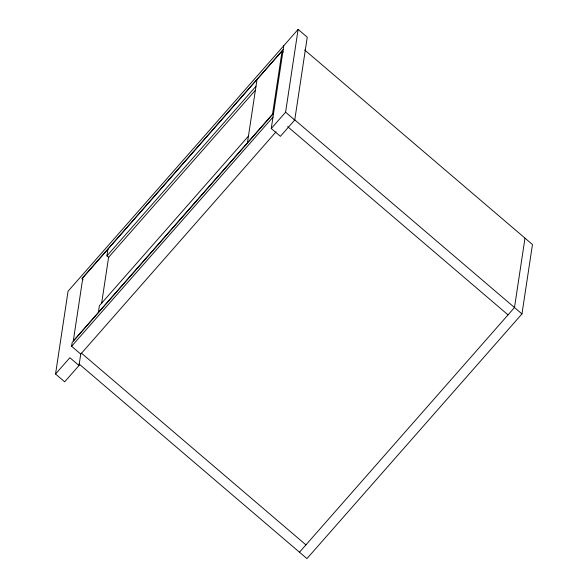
<?xml version="1.0" encoding="UTF-8"?>
<svg xmlns="http://www.w3.org/2000/svg" width="588" height="588" viewBox="0 0 588 588"><rect width="100%" height="100%" fill="white"/><g stroke="black" fill="none" stroke-linecap="round" stroke-linejoin="round"><path stroke-width="0.88" d="M80.784 353.814L79.013 365.515L64.68 381.832L55.537 374.019L68.061 291.214L298.109 29.4L307.252 37.206L294.735 120.018L280.395 136.328L271.252 128.522L283.776 45.71M276.081 131.793L80.74 354.094L71.596 346.288L72.17 342.481L273.56 113.293M98.372 312.426L99.379 305.76L248.452 136.115M108.883 257.559L106.928 255.883L107.935 249.224M101.592 303.555L108.589 257.309L255.229 90.42M247.445 142.774L257 79.578M282.086 51.031L272.523 114.234L73.287 340.974L82.849 277.771L282.086 51.031L283.394 52.141M271.252 128.522L285.592 112.212L298.109 29.4M524.981 238.14L514.493 307.524L299.49 552.213M79.115 364.016L306.965 558.6L521.968 313.918L532.463 244.527L304.613 49.943M283.203 49.517L81.82 278.705L83.121 279.822M106.928 255.883L255.993 86.238M71.596 346.288L272.979 117.1M55.537 374.019L69.869 357.71L79.013 365.515M294.118 119.327L521.968 313.918M285.592 112.212L294.735 120.018M287.664 126.67L508.039 314.867M81.379 353.101L305.936 544.87"/></g></svg>
